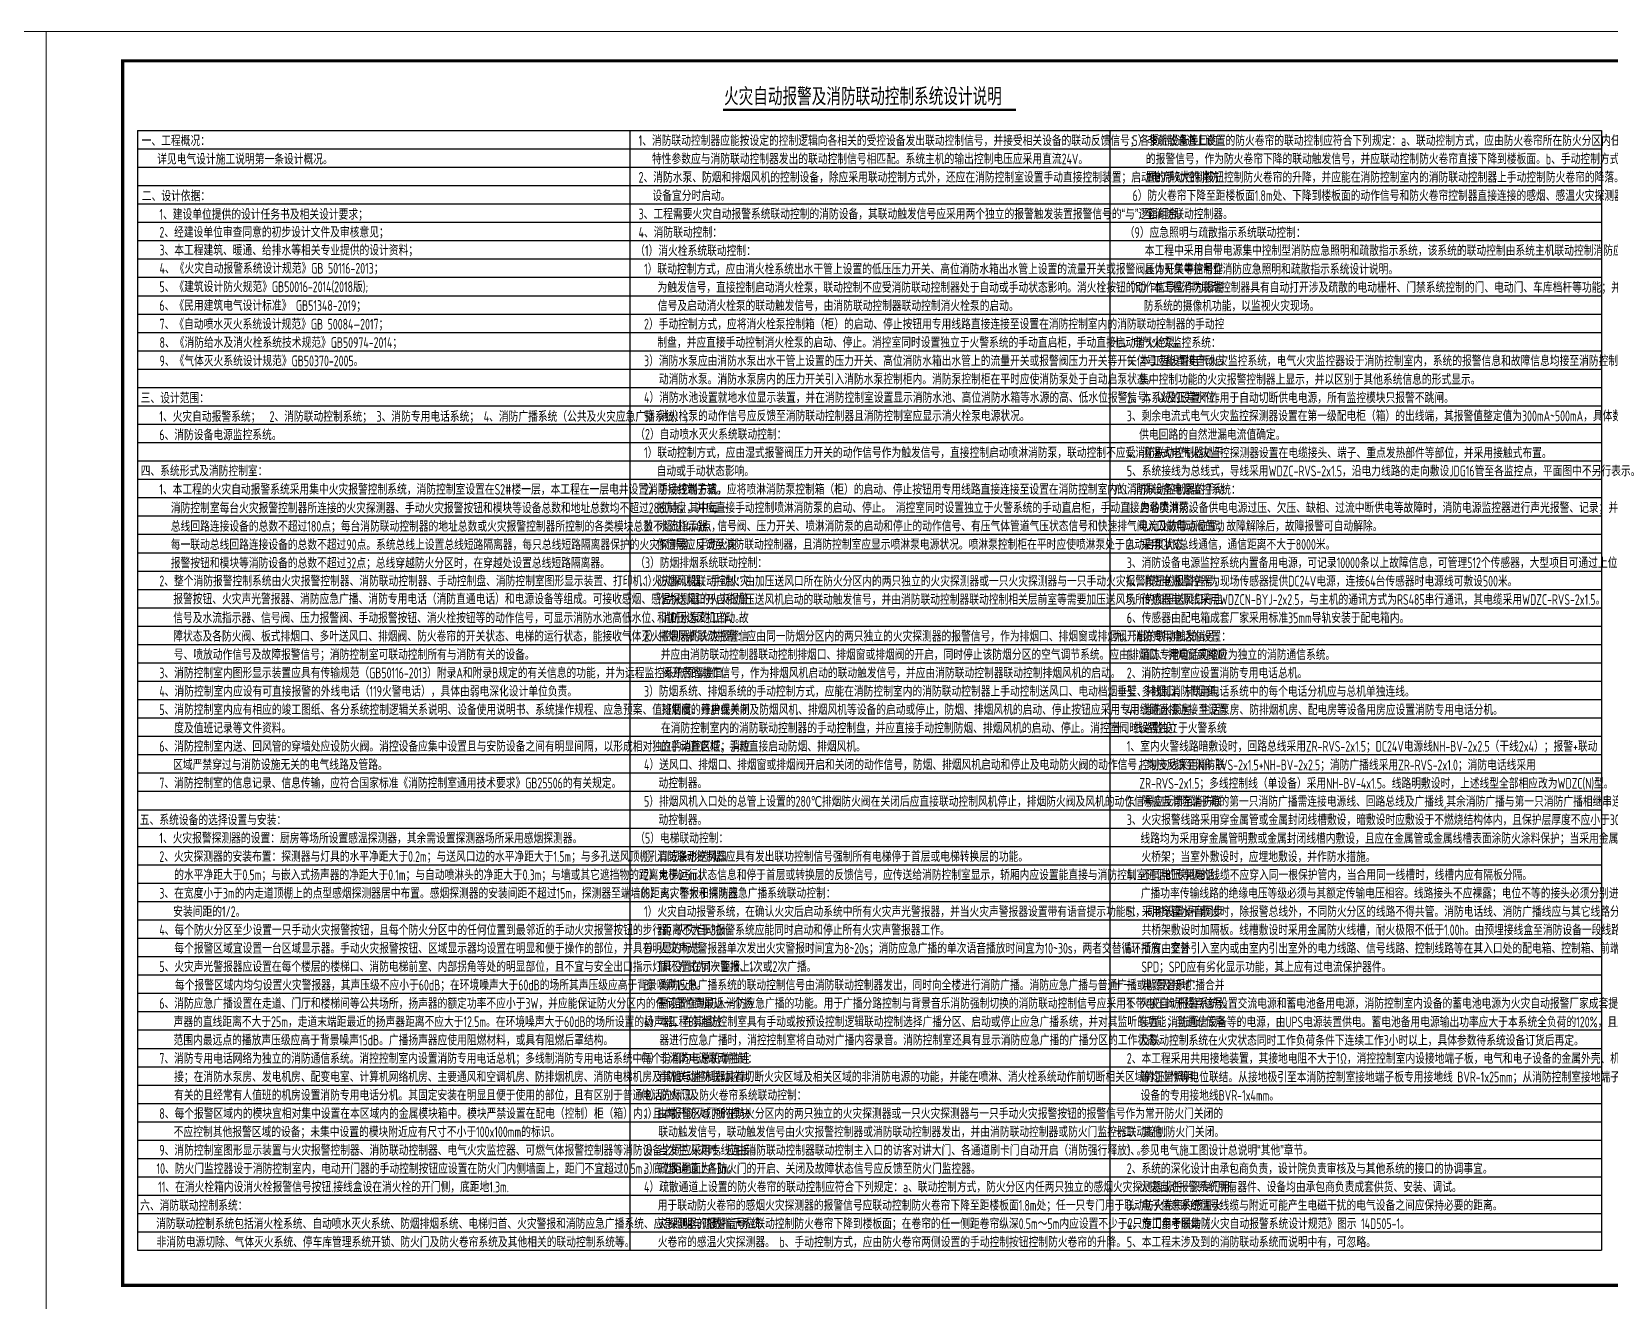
# Model space of a CAD drawing. Extents: x 3774419 to 4775970, y -926964 to 2266.
# Drawn here: x 3922742 to 3974294, y -629489 to -588010 of the extents above; entities that cross this region are included whole.
import ezdxf

# ---------------------------------------------------------------- set-up
doc = ezdxf.new("R2010")
doc.units = 0
doc.header["$LTSCALE"] = 1000
doc.header["$MEASUREMENT"] = 0
doc.layers.add('TEL_TEXT', color=7, linetype='CONTINUOUS')
doc.layers.add('图框', color=147, linetype='CONTINUOUS', lineweight=20)
doc.styles.add('-宋体', font='', dxfattribs={"width": 0.8})
doc.styles.add('TSSD_Dimension', font='Tssdeng.shx', dxfattribs={"width": 0.7, "bigfont": 'tssdchn.shx'})
doc.styles.get('-宋体').set_extended_font_data('SimSun')

msp = doc.modelspace()

# ---------------------------------------------------------------- linework, layer by layer
at = {"layer": 'TEL_TEXT'}
for p, q in [((3926197.9, -591240), (3926197.9, -627817.8)), ((3926197.9, -591240), (3974006.5, -591240)), ((3942280.6, -591240), (3942280.6, -627817.8)), ((3957948.6, -591240), (3957948.6, -627817.8)), ((3974006.5, -591240), (3974006.5, -627817.8)), ((3926197.9, -591839.7), (3974006.5, -591839.7)), ((3926197.9, -592439.3), (3974006.5, -592439.3)), ((3926197.9, -593038.9), (3974006.5, -593038.9)), ((3926197.9, -593638.6), (3974006.5, -593638.6)), ((3926197.9, -594238.2), (3974006.5, -594238.2)), ((3926197.9, -594837.8), (3974006.5, -594837.8)), ((3926197.9, -595437.5), (3974006.5, -595437.5)), ((3926197.9, -596037.1), (3974006.5, -596037.1)), ((3926197.9, -596636.8), (3974006.5, -596636.8)), ((3926197.9, -597236.4), (3974006.5, -597236.4)), ((3926197.9, -597836), (3974006.5, -597836)), ((3926197.9, -598435.7), (3974006.5, -598435.7)), ((3926197.9, -599035.3), (3974006.5, -599035.3)), ((3926197.9, -599634.9), (3974006.5, -599634.9)), ((3926197.9, -600234.6), (3974006.5, -600234.6)), ((3926197.9, -600834.2), (3974006.5, -600834.2)), ((3926197.9, -601433.8), (3974006.5, -601433.8)), ((3926197.9, -602033.5), (3974006.5, -602033.5)), ((3926197.9, -602633.1), (3974006.5, -602633.1)), ((3926197.9, -603232.7), (3974006.5, -603232.7)), ((3926197.9, -603832.4), (3974006.5, -603832.4)), ((3926197.9, -604432), (3974006.5, -604432)), ((3926197.9, -605031.7), (3974006.5, -605031.7)), ((3926197.9, -605631.3), (3974006.5, -605631.3)), ((3926197.9, -606230.9), (3974006.5, -606230.9)), ((3926197.9, -606830.6), (3974006.5, -606830.6)), ((3926197.9, -607430.2), (3974006.5, -607430.2)), ((3926197.9, -608029.8), (3974006.5, -608029.8)), ((3926197.9, -608629.5), (3974006.5, -608629.5)), ((3926197.9, -609229.1), (3974006.5, -609229.1)), ((3926197.9, -609828.7), (3974006.5, -609828.7)), ((3926197.9, -610428.4), (3974006.5, -610428.4)), ((3926197.9, -611028), (3974006.5, -611028)), ((3926197.9, -611627.6), (3974006.5, -611627.6)), ((3926197.9, -612227.3), (3974006.5, -612227.3)), ((3926197.9, -612826.9), (3974006.5, -612826.9)), ((3926197.9, -613426.6), (3974006.5, -613426.6)), ((3926197.9, -614026.2), (3974006.5, -614026.2)), ((3926197.9, -614625.8), (3974006.5, -614625.8)), ((3926197.9, -615225.5), (3974006.5, -615225.5)), ((3926197.9, -615825.1), (3974006.5, -615825.1)), ((3926197.9, -616424.7), (3974006.5, -616424.7)), ((3926197.9, -617024.4), (3974006.5, -617024.4)), ((3926197.9, -617624), (3974006.5, -617624)), ((3926197.9, -618223.6), (3974006.5, -618223.6)), ((3926197.9, -618823.3), (3974006.5, -618823.3)), ((3926197.9, -619422.9), (3974006.5, -619422.9)), ((3926197.9, -620022.6), (3974006.5, -620022.6)), ((3926197.9, -620622.2), (3974006.5, -620622.2)), ((3926197.9, -621221.8), (3974006.5, -621221.8)), ((3926197.9, -621821.5), (3974006.5, -621821.5)), ((3926197.9, -622421.1), (3974006.5, -622421.1)), ((3926197.9, -623020.7), (3974006.5, -623020.7)), ((3926197.9, -623620.4), (3974006.5, -623620.4)), ((3926197.9, -624220), (3974006.5, -624220)), ((3926197.9, -624819.6), (3974006.5, -624819.6)), ((3926197.9, -625419.3), (3974006.5, -625419.3)), ((3926197.9, -626018.9), (3974006.5, -626018.9)), ((3926197.9, -626618.5), (3974006.5, -626618.5)), ((3926197.9, -627218.2), (3974006.5, -627218.2)), ((3926197.9, -627817.8), (3974006.5, -627817.8))]:
    msp.add_line(p, q, dxfattribs=at)
at = {"layer": 'TEL_TEXT', "const_width": 70}
msp.add_lwpolyline([(3945314.4, -590567.3), (3954886.4, -590567.3)], dxfattribs=at)
at = {"layer": '图框'}
for points in [[(3863817.3, -588009.7), (3923217.2, -588009.7), (3923217.2, -629963.9), (3863817.3, -629963.9)], [(3923217.2, -588009.7), (3982617, -588009.7), (3982617, -629963.9), (3923217.2, -629963.9)]]:
    msp.add_lwpolyline(points, close=True, dxfattribs=at)
at = {"layer": '图框', "const_width": 100}
msp.add_lwpolyline([(3925717.2, -628963.9), (3981617.2, -628963.9), (3981617.2, -588963.9), (3925717.2, -588963.9)], close=True, dxfattribs=at)

# ---------------------------------------------------------------- texts
at = {"layer": 'TEL_TEXT', "width": 0.7}
for s, height, style, p in [('火灾自动报警及消防联动控制系统设计说明', 500, '-宋体', (3945351.4, -590363.6)), ('一、工程概况：', 350, 'TSSD_Dimension', (3926336.8, -591749.4)), ('1、消防联动控制器应能按设定的控制逻辑向各相关的受控设备发出联动控制信号，并接受相关设备的联动反馈信号；各受控设备接口的', 350, 'TSSD_Dimension', (3942563.1, -591745.1)), ('5）非疏散通道上设置的防火卷帘的联动控制应符合下列规定：a、联动控制方式，应由防火卷帘所在防火分区内任两只独立的火灾探测器', 350, 'TSSD_Dimension', (3958690.5, -591745.1)), ('详见电气设计施工说明第一条设计概况。', 350, 'TSSD_Dimension', (3926844, -592351.7)), ('特性参数应与消防联动控制器发出的联动控制信号相匹配。系统主机的输出控制电压应采用直流24V。', 350, 'TSSD_Dimension', (3942999.5, -592344.7)), ('的报警信号，作为防火卷帘下降的联动触发信号，并应联动控制防火卷帘直接下降到楼板面。b、手动控制方式，应由防火卷帘两侧设', 350, 'TSSD_Dimension', (3959127.7, -592344.7)), ('2、消防水泵、防烟和排烟风机的控制设备，除应采用联动控制方式外，还应在消防控制室设置手动直接控制装置；启动电流较大的消防', 350, 'TSSD_Dimension', (3942563.1, -592944.4)), ('置的手动控制按钮控制防火卷帘的升降，并应能在消防控制室内的消防联动控制器上手动控制防火卷帘的降落。', 350, 'TSSD_Dimension', (3959126.7, -592944.4)), ('二、设计依据：', 350, 'TSSD_Dimension', (3926343.5, -593552.3)), ('设备宜分时启动。', 350, 'TSSD_Dimension', (3943014.9, -593544)), ('6）防火卷帘下降至距楼板面1.8m处、下降到楼板面的动作信号和防火卷帘控制器直接连接的感烟、感温火灾探测器的报警信号，应反馈', 350, 'TSSD_Dimension', (3958691.1, -593544)), ('1、建设单位提供的设计任务书及相关设计要求；', 350, 'TSSD_Dimension', (3926917.3, -594155.9)), ('3、工程需要火灾自动报警系统联动控制的消防设备，其联动触发信号应采用两个独立的报警触发装置报警信号的“与”逻辑组合。', 350, 'TSSD_Dimension', (3942563.1, -594143.6)), ('至消防联动控制器。', 350, 'TSSD_Dimension', (3959097.7, -594143.6)), ('2、经建设单位审查同意的初步设计文件及审核意见；', 350, 'TSSD_Dimension', (3926917.3, -594737.9)), ('4、消防联动控制：', 350, 'TSSD_Dimension', (3942562.1, -594743.3)), ('（9）应急照明与疏散指示系统联动控制：', 350, 'TSSD_Dimension', (3958436.7, -594750.5)), ('3、本工程建筑、暖通、给排水等相关专业提供的设计资料；', 350, 'TSSD_Dimension', (3926917.3, -595324.8)), ('（1）消火栓系统联动控制：', 350, 'TSSD_Dimension', (3942452.7, -595342.9)), ('本工程中采用自带电源集中控制型消防应急照明和疏散指示系统，该系统的联动控制由系统主机联动控制消防应急照明配电箱工作状态。', 350, 'TSSD_Dimension', (3959090.4, -595336.1)), ('4、《火灾自动报警系统设计规范》GB 50116-2013；', 350, 'TSSD_Dimension', (3926921.3, -595917.1)), ('1）联动控制方式，应由消火栓系统出水干管上设置的低压压力开关、高位消防水箱出水管上设置的流量开关或报警阀压力开关等信号作', 350, 'TSSD_Dimension', (3942740.4, -595942.6)), ('具体见集中控制型消防应急照明和疏散指示系统设计说明。', 350, 'TSSD_Dimension', (3959083, -595945.4)), ('5、《建筑设计防火规范》GB50016-2014(2018版);', 350, 'TSSD_Dimension', (3926917.3, -596522.2)), ('   为触发信号，直接控制启动消火栓泵，联动控制不应受消防联动控制器处于自动或手动状态影响。消火栓按钮的动作信号应作为报警', 350, 'TSSD_Dimension', (3942734.7, -596542.2)), ('（10）本工程消防联动控制器具有自动打开涉及疏散的电动栅杆、门禁系统控制的门、电动门、车库档杆等功能；并还具有开启相关区域安', 350, 'TSSD_Dimension', (3958434.8, -596542.2)), ('6、《民用建筑电气设计标准》 GB51348-2019；', 350, 'TSSD_Dimension', (3926916.9, -597133.9)), ('   信号及启动消火栓泵的联动触发信号，由消防联动控制器联动控制消火栓泵的启动。', 350, 'TSSD_Dimension', (3942743.5, -597141.8)), ('防系统的摄像机功能，以监视火灾现场。', 350, 'TSSD_Dimension', (3959055.1, -597145.2)), ('7、《自动喷水灭火系统设计规范》GB 50084—2017；', 350, 'TSSD_Dimension', (3926921.3, -597742.4)), ('2）手动控制方式，应将消火栓泵控制箱（柜）的启动、停止按钮用专用线路直接连接至设置在消防控制室内的消防联动控制器的手动控', 350, 'TSSD_Dimension', (3942740.4, -597741.5)), ('8、《消防给水及消火栓系统技术规范》GB50974-2014；', 350, 'TSSD_Dimension', (3926921.3, -598342.1)), ('   制盘，并应直接手动控制消火栓泵的启动、停止。消控室同时设置独立于火警系统的手动直启柜，手动直接启动消火栓泵。', 350, 'TSSD_Dimension', (3942730.3, -598341.1)), ('七、电气火灾监控系统：', 350, 'TSSD_Dimension', (3958066.1, -598345.2)), ('9、《气体灭火系统设计规范》GB50370-2005。', 350, 'TSSD_Dimension', (3926921.3, -598941.7)), ('3）消防水泵应由消防水泵出水干管上设置的压力开关、高位消防水箱出水管上的流量开关或报警阀压力开关等开关信号应能直接自动启', 350, 'TSSD_Dimension', (3942740.4, -598940.7)), ('1、本工程设置电气火灾监控系统，电气火灾监控器设于消防控制室内，系统的报警信息和故障信息均接至消防控制室的图形显示装置或起', 350, 'TSSD_Dimension', (3958504, -598940.7)), ('        动消防水泵。消防水泵房内的压力开关引入消防水泵控制柜内。消防泵控制柜在平时应使消防泵处于自动启泵状态。', 350, 'TSSD_Dimension', (3942036.6, -599540.4)), ('集中控制功能的火灾报警控制器上显示，并以区别于其他系统信息的形式显示。', 350, 'TSSD_Dimension', (3958904.1, -599548.9)), ('三、设计范围：', 350, 'TSSD_Dimension', (3926303.6, -600154.3)), ('4）消防水池设置就地水位显示装置，并在消防控制室设置显示消防水池、高位消防水箱等水源的高、低水位报警信号，以及正常水位。', 350, 'TSSD_Dimension', (3942740.4, -600140)), (' 2、本系统的设置不作用于自动切断供电电源，所有监控模块只报警不跳闸。', 350, 'TSSD_Dimension', (3958362.6, -600148.5)), ('1、火灾自动报警系统；  2、消防联动控制系统； 3、消防专用电话系统； 4、消防广播系统（公共及火灾应急广播系统）；', 350, 'TSSD_Dimension', (3926913.7, -600758.3)), ('5）消火栓泵的动作信号应反馈至消防联动控制器且消防控制室应显示消火栓泵电源状况。', 350, 'TSSD_Dimension', (3942740.4, -600739.6)), ('3、剩余电流式电气火灾监控探测器设置在第一级配电柜（箱）的出线端，其报警值整定值为300mA~500mA，具体数据根据所监控', 350, 'TSSD_Dimension', (3958504, -600739.6)), ('6、消防设备电源监控系统。', 350, 'TSSD_Dimension', (3926913.7, -601357.9)), ('（2）自动喷水灭火系统联动控制：', 350, 'TSSD_Dimension', (3942452.7, -601339.3)), ('供电回路的自然泄漏电流值确定。', 350, 'TSSD_Dimension', (3958907.7, -601347.8)), ('1）联动控制方式，应由湿式报警阀压力开关的动作信号作为触发信号，直接控制启动喷淋消防泵，联动控制不应受消防联动控制器处于', 350, 'TSSD_Dimension', (3942740.4, -601938.9)), ('4、测温式电气火灾监控探测器设置在电缆接头、端子、重点发热部件等部位，并采用接触式布置。', 350, 'TSSD_Dimension', (3958504, -601947.4)), ('四、系统形式及消防控制室：', 350, 'TSSD_Dimension', (3926303.6, -602534.2)), ('   自动或手动状态影响。', 350, 'TSSD_Dimension', (3942705, -602538.5)), ('5、系统接线为总线式，导线采用WDZC-RVS-2x1.5，沿电力线路的走向敷设JDG16管至各监控点，平面图中不另行表示。', 350, 'TSSD_Dimension', (3958504, -602538.5)), ('1、本工程的火灾自动报警系统采用集中火灾报警控制系统，消防控制室设置在S2#楼一层，本工程在一层电井设置消防接线端子箱。', 350, 'TSSD_Dimension', (3926913.7, -603138.2)), ('2）手动控制方式，应将喷淋消防泵控制箱（柜）的启动、停止按钮用专用线路直接连接至设置在消防控制室内的消防联动控制器的手动', 350, 'TSSD_Dimension', (3942740.4, -603138.2)), ('八、消防设备电源监控系统：', 350, 'TSSD_Dimension', (3958081.5, -603142.3)), ('消防控制室每台火灾报警控制器所连接的火灾探测器、手动火灾报警按钮和模块等设备总数和地址总数均不超过2880点，其中每一', 350, 'TSSD_Dimension', (3927288.4, -603746.3)), ('   控制盘，并应直接手动控制喷淋消防泵的启动、停止。 消控室同时设置独立于火警系统的手动直启柜，手动直接启动喷淋泵。', 350, 'TSSD_Dimension', (3942722.7, -603737.8)), ('1、为各类消防设备供电电源过压、欠压、缺相、过流中断供电等故障时，消防电源监控器进行声光报警、记录；并显示被检测电源的电压、', 350, 'TSSD_Dimension', (3958504, -603737.8)), ('总线回路连接设备的总数不超过180点；每台消防联动控制器的地址总数或火灾报警控制器所控制的各类模块总数不超过1440点，', 350, 'TSSD_Dimension', (3927288.4, -604346)), ('3）水流指示器、信号阀、压力开关、喷淋消防泵的启动和停止的动作信号、有压气体管道气压状态信号和快速排气阀入口前电动阀的动', 350, 'TSSD_Dimension', (3942740.4, -604337.5)), ('电流及故障点位置；故障解除后，故障报警可自动解除。', 350, 'TSSD_Dimension', (3958887.6, -604337.5)), ('每一联动总线回路连接设备的总数不超过90点。系统总线上设置总线短路隔离器，每只总线短路隔离器保护的火灾探测器、手动火灾', 350, 'TSSD_Dimension', (3927288.4, -604945.6)), ('   作信号应反馈至消防联动控制器，且消防控制室应显示喷淋泵电源状况。喷淋泵控制柜在平时应使喷淋泵处于自动启泵状态。', 350, 'TSSD_Dimension', (3942700.6, -604937.1)), ('2、采用CAN总线通信，通信距离不大于8000米。', 350, 'TSSD_Dimension', (3958504, -604937.1)), ('报警按钮和模块等消防设备的总数不超过32点；总线穿越防火分区时，在穿越处设置总线短路隔离器。 ', 350, 'TSSD_Dimension', (3927288.4, -605545.2)), ('（3）防烟排烟系统联动控制：', 350, 'TSSD_Dimension', (3942452.7, -605536.7)), ('3、消防设备电源监控系统内置备用电源，可记录10000条以上故障信息，可管理512个传感器，大型项目可通过上位机扩展。', 350, 'TSSD_Dimension', (3958504, -605536.7)), ('2、整个消防报警控制系统由火灾报警控制器、消防联动控制器、手动控制盘、消防控制室图形显示装置、打印机、火灾探测器、手动火灾', 350, 'TSSD_Dimension', (3926913.7, -606131.4)), ('1）防烟风机联动控制：由加压送风口所在防火分区内的两只独立的火灾探测器或一只火灾探测器与一只手动火灾报警按钮的报警信号，', 350, 'TSSD_Dimension', (3942740.4, -606136.4)), ('4、消防电源监控器为现场传感器提供DC24V电源，连接64台传感器时电源线可敷设500米。', 350, 'TSSD_Dimension', (3958504, -606136.4)), ('报警按钮、火灾声光警报器、消防应急广播、消防专用电话（消防直通电话）和电源设备等组成。可接收感烟、感温探测器的火灾报警', 350, 'TSSD_Dimension', (3927367.7, -606717.8)), ('   作为送风口开启和加压送风机启动的联动触发信号，并由消防联动控制器联动控制相关层前室等需要加压送风场所的加压送风口开启', 350, 'TSSD_Dimension', (3942722.7, -606736)), ('5、传感器电源线采用WDZCN-BYJ-2x2.5，与主机的通讯方式为RS485串行通讯，其电缆采用WDZC-RVS-2x1.5。', 350, 'TSSD_Dimension', (3958504, -606736)), ('信号及水流指示器、信号阀、压力报警阀、手动报警按钮、消火栓按钮等的动作信号，可显示消防水池高低水位、消防水泵的工作、故 ', 350, 'TSSD_Dimension', (3927367.7, -607335.6)), ('   和加压送风机启动。', 350, 'TSSD_Dimension', (3942720.5, -607335.6)), ('6、传感器由配电箱成套厂家采用标准35mm导轨安装于配电箱内。', 350, 'TSSD_Dimension', (3958504, -607335.6)), ('障状态及各防火阀、板式排烟口、多叶送风口、排烟阀、防火卷帘的开关状态、电梯的运行状态，能接收气体灭火控制器的火灾报警信', 350, 'TSSD_Dimension', (3927367.7, -607935.3)), ('2）排烟风机联动控制：应由同一防烟分区内的两只独立的火灾探测器的报警信号，作为排烟口、排烟窗或排烟阀开启的联动触发信号，', 350, 'TSSD_Dimension', (3942740.4, -607935.3)), ('九、消防专用电话的设置：', 350, 'TSSD_Dimension', (3958081.5, -607939.4)), ('号、喷放动作信号及故障报警信号；消防控制室可联动控制所有与消防有关的设备。', 350, 'TSSD_Dimension', (3927383.8, -608534.9)), ('    并应由消防联动控制器联动控制排烟口、排烟窗或排烟阀的开启，同时停止该防烟分区的空气调节系统。应由排烟口、排烟窗或排烟', 350, 'TSSD_Dimension', (3942689.6, -608534.9)), ('1、消防专用电话网络应为独立的消防通信系统。', 350, 'TSSD_Dimension', (3958504, -608539)), ('3、消防控制室内图形显示装置应具有传输规范（GB50116-2013）附录A和附录B规定的有关信息的功能，并为远程监控系统预留接口。', 350, 'TSSD_Dimension', (3926913.7, -609134.5)), ('       阀开启的动作信号，作为排烟风机启动的联动触发信号，并应由消防联动控制器联动控制排烟风机的启动。', 350, 'TSSD_Dimension', (3942287.5, -609134.5)), ('2、消防控制室应设置消防专用电话总机。', 350, 'TSSD_Dimension', (3958504, -609138.6)), ('4、消防控制室内应设有可直接报警的外线电话（119火警电话），具体由弱电深化设计单位负责。', 350, 'TSSD_Dimension', (3926913.7, -609734.2)), ('3）防烟系统、排烟系统的手动控制方式，应能在消防控制室内的消防联动控制器上手动控制送风口、电动档烟垂壁、排烟口、排烟窗、', 350, 'TSSD_Dimension', (3942740.4, -609734.2)), ('3、多线制消防专用电话系统中的每个电话分机应与总机单独连线。', 350, 'TSSD_Dimension', (3958504, -609738.3)), ('5、消防控制室内应有相应的竣工图纸、各分系统控制逻辑关系说明、设备使用说明书、系统操作规程、应急预案、值班制度、维护保养制 ', 350, 'TSSD_Dimension', (3926913.7, -610333.8)), ('    排烟阀的开启或关闭及防烟风机、排烟风机等设备的启动或停止，防烟、排烟风机的启动、停止按钮应采用专用线路直接连接至设置', 350, 'TSSD_Dimension', (3942720.5, -610333.8)), ('4、消防水泵房、生活泵房、防排烟机房、配电房等设备用房应设置消防专用电话分机。', 350, 'TSSD_Dimension', (3958504, -610337.9)), ('度及值班记录等文件资料。', 350, 'TSSD_Dimension', (3927399.7, -610933.5)), ('    在消防控制室内的消防联动控制器的手动控制盘，并应直接手动控制防烟、排烟风机的启动、停止。消控室同时设置独立于火警系统', 350, 'TSSD_Dimension', (3942698.4, -610933.5)), ('十、线路敷设：', 350, 'TSSD_Dimension', (3958072.7, -610937.5)), ('6、消防控制室内送、回风管的穿墙处应设防火阀。消控设备应集中设置且与安防设备之间有明显间隔，以形成相对独立的消控区域；消控', 350, 'TSSD_Dimension', (3926913.7, -611533.1)), ('    的手动直启柜，手动直接启动防烟、排烟风机。', 350, 'TSSD_Dimension', (3942698.4, -611533.1)), ('1、室内火警线路暗敷设时，回路总线采用ZR-RVS-2x1.5；DC24V电源线NH-BV-2x2.5（干线2x4）；报警+联动', 350, 'TSSD_Dimension', (3958504, -611533.1)), ('区域严禁穿过与消防设施无关的电气线路及管路。', 350, 'TSSD_Dimension', (3927364.9, -612132.7)), ('4）送风口、排烟口、排烟窗或排烟阀开启和关闭的动作信号，防烟、排烟风机启动和停止及电动防火阀的动作信号，均应反馈至消防联', 350, 'TSSD_Dimension', (3942740.4, -612132.7)), ('   控制支线采用NH-RVS-2x1.5+NH-BV-2x2.5；消防广播线采用ZR-RVS-2x1.0；消防电话线采用', 350, 'TSSD_Dimension', (3958468.6, -612141.2)), ('7、消防控制室的信息记录、信息传输，应符合国家标准《消防控制室通用技术要求》GB25506的有关规定。', 350, 'TSSD_Dimension', (3926913.7, -612732.4)), ('   动控制器。', 350, 'TSSD_Dimension', (3942766, -612732.4)), ('   ZR-RVS-2x1.5；多线控制线（单设备）采用NH-BV-4x1.5。线路明敷设时，上述线型全部相应改为WDZC(N)型。', 350, 'TSSD_Dimension', (3958468.6, -612740.9)), ('5）排烟风机入口处的总管上设置的280℃排烟防火阀在关闭后应直接联动控制风机停止，排烟防火阀及风机的动作信号应反馈至消防联', 350, 'TSSD_Dimension', (3942740.4, -613332)), ('2、除接自消防端子箱的第一只消防广播需连接电源线、回路总线及广播线,其余消防广播与第一只消防广播相继串连即可。', 350, 'TSSD_Dimension', (3958504, -613332)), ('五、系统设备的选择设置与安装：', 350, 'TSSD_Dimension', (3926277.7, -613935.7)), ('   动控制器。', 350, 'TSSD_Dimension', (3942766, -613931.6)), ('3、火灾报警线路采用穿金属管或金属封闭线槽敷设，暗敷设时应敷设于不燃烧结构体内，且保护层厚度不应小于30mm，凡室内吊顶区域', 350, 'TSSD_Dimension', (3958504, -613931.6)), ('1、火灾报警探测器的设置：厨房等场所设置感温探测器，其余需设置探测器场所采用感烟探测器。', 350, 'TSSD_Dimension', (3926913.7, -614531.3)), ('（5）电梯联动控制：', 350, 'TSSD_Dimension', (3942452.7, -614531.3)), ('线路均为采用穿金属管明敷或金属封闭线槽内敷设，且应在金属管或金属线槽表面涂防火涂料保护；当采用金属桥架敷设时，应为专用防', 350, 'TSSD_Dimension', (3958949.1, -614539.8)), ('2、火灾探测器的安装布置：探测器与灯具的水平净距大于0.2m；与送风口边的水平净距大于1.5m；与多孔送风顶棚孔口或条形送风口', 350, 'TSSD_Dimension', (3926913.7, -615130.9)), ('1）消防联动控制器应具有发出联功控制信号强制所有电梯停于首层或电梯转换层的功能。 ', 350, 'TSSD_Dimension', (3942740.4, -615130.9)), ('火桥架；当室外敷设时，应埋地敷设，并作防水措施。 ', 350, 'TSSD_Dimension', (3958982.2, -615139.4)), ('的水平净距大于0.5m；与嵌入式扬声器的净距大于0.1m；与自动喷淋头的净距大于0.3m；与墙或其它遮挡物的距离大于0.5m。', 350, 'TSSD_Dimension', (3927398.9, -615730.5)), ('2）电梯运行状态信息和停于首层或转换层的反馈信号，应传送给消防控制室显示，轿厢内应设置能直接与消防控制室通话的专用电话。', 350, 'TSSD_Dimension', (3942740.4, -615730.5)), ('4、不同电压等级的线缆不应穿入同一根保护管内，当合用同一线槽时，线槽内应有隔板分隔。', 350, 'TSSD_Dimension', (3958504, -615730.5)), ('3、在宽度小于3m的内走道顶棚上的点型感烟探测器居中布置。感烟探测器的安装间距不超过15m，探测器至端墙的距离，不大于探测器', 350, 'TSSD_Dimension', (3926913.7, -616330.2)), ('（6）火灾警报和消防应急广播系统联动控制：', 350, 'TSSD_Dimension', (3942452.7, -616330.2)), ('广播功率传输线路的绝缘电压等级必须与其额定传输电压相容。线路接头不应裸露；电位不等的接头必须分别进行绝缘处理。 ', 350, 'TSSD_Dimension', (3958960.1, -616330.2)), ('安装间距的1/2。 ', 350, 'TSSD_Dimension', (3927368, -616929.8)), ('1）火灾自动报警系统，在确认火灾后启动系统中所有火灾声光警报器，并当火灾声警报器设置带有语音提示功能时，同时设置语音同步', 350, 'TSSD_Dimension', (3942740.4, -616929.8)), ('5、采用穿管水平敷设时，除报警总线外，不同防火分区的线路不得共管。消防电话线、消防广播线应与其它线路分管敷设，与其它消防线缆', 350, 'TSSD_Dimension', (3958504, -616929.8)), ('4、每个防火分区至少设置一只手动火灾报警按钮，且每个防火分区中的任何位置到最邻近的手动火灾报警按钮的步行距离不大于30m。', 350, 'TSSD_Dimension', (3926913.7, -617529.4)), ('   器；火灾自动报警系统应能同时启动和停止所有火灾声警报器工作。', 350, 'TSSD_Dimension', (3942722.7, -617529.4)), ('共桥架敷设时加隔板。线槽敷设时采用金属防火线槽，耐火极限不低于1.00h。由预埋接线盒至消防设备一段线路穿金属耐火波纹管。', 350, 'TSSD_Dimension', (3958987.9, -617529.4)), ('每个报警区域宜设置一台区域显示器。手动火灾报警按钮、区域显示器均设置在明显和便于操作的部位，并具有明显的标志。', 350, 'TSSD_Dimension', (3927404.4, -618129.1)), ('2）火灾声光警报器单次发出火灾警报时间宜为8~20s；消防应急广播的单次语音播放时间宜为10~30s，两者交替循环播放，交替', 350, 'TSSD_Dimension', (3942740.4, -618129.1)), ('6、所有由室外引入室内或由室内引出室外的电力线路、信号线路、控制线路等在其入口处的配电箱、控制箱、前端箱等的引入处均应装设', 350, 'TSSD_Dimension', (3958504, -618129.1)), ('5、火灾声光警报器应设置在每个楼层的楼梯口、消防电梯前室、内部拐角等处的明显部位，且不宜与安全出口指示灯具设置在同一面墙上。 ', 350, 'TSSD_Dimension', (3926913.7, -618728.7)), ('循环方式为1次警报、1次或2次广播。', 350, 'TSSD_Dimension', (3943197.8, -618728.7)), ('SPD；SPD应有劣化显示功能，其上应有过电流保护器件。', 350, 'TSSD_Dimension', (3958978.5, -618737.2)), ('每个报警区域内均匀设置火灾警报器，其声压级不应小于60dB；在环境噪声大于60dB的场所其声压级应高于背景噪声15dB。', 350, 'TSSD_Dimension', (3927422.4, -619328.4)), ('3）消防应急广播系统的联动控制信号由消防联动控制器发出，同时向全楼进行消防广播。消防应急广播与普通广播或背景音乐广播合并', 350, 'TSSD_Dimension', (3942740.4, -619328.4)), ('十一、电源及接地：', 350, 'TSSD_Dimension', (3958066.1, -619332.4)), ('6、消防应急广播设置在走道、门厅和楼梯间等公共场所，扬声器的额定功率不应小于3W，并应能保证防火分区内的任何部位到最近一个扬', 350, 'TSSD_Dimension', (3926913.7, -619928)), ('需设置强制切入消防应急广播的功能。用于广播分路控制与背景音乐消防强制切换的消防联动控制信号应采用不带电压的干接点信号。', 350, 'TSSD_Dimension', (3943187.6, -619928)), ('1、火灾自动报警系统设置交流电源和蓄电池备用电源，消防控制室内设备的蓄电池电源为火灾自动报警厂家成套提供。消防控制室图形显示', 350, 'TSSD_Dimension', (3958504, -619928)), ('声器的直线距离不大于25m，走道末端距最近的扬声器距离不应大于12.5m。在环境噪声大于60dB的场所设置的扬声器，在其播放', 350, 'TSSD_Dimension', (3927379.2, -620527.6)), ('4）本工程的消防控制室具有手动或按预设控制逻辑联动控制选择广播分区、启动或停止应急广播系统，并对其监听的功能；当通过传声', 350, 'TSSD_Dimension', (3942740.4, -620527.6)), ('装置、消防通信设备等的电源，由UPS电源装置供电。蓄电池备用电源输出功率应大于本系统全负荷的120%%%，且应保证火灾自动报警', 350, 'TSSD_Dimension', (3958904.9, -620536.1)), ('范围内最远点的播放声压级应高于背景噪声15dB。广播扬声器应使用阻燃材料，或具有阻燃后罩结构。', 350, 'TSSD_Dimension', (3927379.2, -621127.3)), ('   器进行应急广播时，消控控制室将自动对广播内容录音。消防控制室还具有显示消防应急广播的广播分区的工作状态。', 350, 'TSSD_Dimension', (3942794.7, -621127.3)), ('及联动控制系统在火灾状态同时工作负荷条件下连续工作3小时以上，具体参数待系统设备订货后再定。', 350, 'TSSD_Dimension', (3958926.9, -621135.8)), ('7、消防专用电话网络为独立的消防通信系统。消控控制室内设置消防专用电话总机；多线制消防专用电话系统中每个分机均与总机单独连', 350, 'TSSD_Dimension', (3926913.7, -621726.9)), ('（7）非消防电源联动控制：', 350, 'TSSD_Dimension', (3942452.7, -621726.9)), ('2、本工程采用共用接地装置，其接地电阻不大于1Ω，消控控制室内设接地端子板，电气和电子设备的金属外壳、机柜（架）及金属管（槽）', 350, 'TSSD_Dimension', (3958504, -621726.9)), ('接；在消防水泵房、发电机房、配变电室、计算机网络机房、主要通风和空调机房、防排烟机房、消防电梯机房及其他与消防联动控制', 350, 'TSSD_Dimension', (3927396.4, -622326.5)), ('消防联动控制器具有切断火灾区域及相关区域的非消防电源的功能，并能在喷淋、消火栓系统动作前切断相关区域的正常照明。', 350, 'TSSD_Dimension', (3943154.5, -622326.5)), ('等均应作等电位联结。从接地极引至本消防控制室接地端子板专用接地线 BVR-1x25mm；从消防控制室接地端子板引至各消控电子', 350, 'TSSD_Dimension', (3958955.7, -622335)), ('有关的且经常有人值班的机房设置消防专用电话分机。其固定安装在明显且便于使用的部位，且有区别于普通电话的标识。', 350, 'TSSD_Dimension', (3927396.4, -622926.2)), ('（8）防火门及防火卷帘系统联动控制：', 350, 'TSSD_Dimension', (3942452.7, -622926.2)), ('设备的专用接地线BVR-1x4mm。', 350, 'TSSD_Dimension', (3958955.7, -622934.7)), ('8、每个报警区域内的模块宜相对集中设置在本区域内的金属模块箱中。模块严禁设置在配电（控制）柜（箱）内，且本报警区域内的模块', 350, 'TSSD_Dimension', (3926913.7, -623525.8)), ('1）由常开防火门所在防火分区内的两只独立的火灾探测器或一只火灾探测器与一只手动火灾报警按钮的报警信号作为常开防火门关闭的', 350, 'TSSD_Dimension', (3942740.3, -623525.8)), ('不应控制其他报警区域的设备；未集中设置的模块附近应有尺寸不小于100x100mm的标识。', 350, 'TSSD_Dimension', (3927383, -624125.4)), ('  联动触发信号，联动触发信号由火灾报警控制器或消防联动控制器发出，并由消防联动控制器或防火门监控器联动控制防火门关闭。', 350, 'TSSD_Dimension', (3942911.6, -624125.4)), ('十二、其他：', 350, 'TSSD_Dimension', (3958066.1, -624129.5)), ('9、消防控制室图形显示装置与火灾报警控制器、消防联动控制器、电气火灾监控器、可燃气体报警控制器等消防设备之间应采用专线连接。 ', 350, 'TSSD_Dimension', (3926913.7, -624725.1)), ('2）当发生火灾时，应由消防联动控制器联动控制主入口的访客对讲大门、各通道刷卡门自动开启（消防强行释放）。', 350, 'TSSD_Dimension', (3942740.3, -624725.1)), ('1、参见电气施工图设计总说明“其他”章节。', 350, 'TSSD_Dimension', (3958504, -624725.1)), ('10、防火门监控器设于消防控制室内，电动开门器的手动控制按钮应设置在防火门内侧墙面上，距门不宜超过0.5m，底边距地面为1.3m。', 350, 'TSSD_Dimension', (3926822.8, -625324.7)), ('3）疏散通道上各防火门的开启、关闭及故障状态信号应反馈至防火门监控器。', 350, 'TSSD_Dimension', (3942740.3, -625324.7)), ('2、系统的深化设计由承包商负责，设计院负责审核及与其他系统的接口的协调事宜。', 350, 'TSSD_Dimension', (3958504, -625324.7)), ('11、在消火栓箱内设消火栓报警信号按钮.接线盒设在消火栓的开门侧，底距地1.3m.', 350, 'TSSD_Dimension', (3926875, -625924.3)), ('4）疏散通道上设置的防火卷帘的联动控制应符合下列规定：a、联动控制方式，防火分区内任两只独立的感烟火灾探测器或任一只专门用，', 350, 'TSSD_Dimension', (3942740.3, -625924.3)), ('火灾自动报警系统所有器件、设备均由承包商负责成套供货、安装、调试。', 350, 'TSSD_Dimension', (3958927.9, -625924.3)), ('六、消防联动控制系统：', 350, 'TSSD_Dimension', (3926287.9, -626528.1)), ('  用于联动防火卷帘的感烟火灾探测器的报警信号应联动控制防火卷帘下降至距楼板面1.8m处；任一只专门用于联动防火卷帘的感温火', 350, 'TSSD_Dimension', (3942892, -626524)), ('3、电子信息系统信号线缆与附近可能产生电磁干扰的电气设备之间应保持必要的距离。', 350, 'TSSD_Dimension', (3958504, -626524)), ('消防联动控制系统包括消火栓系统、自动喷水灭火系统、防烟排烟系统、电梯归首、火灾警报和消防应急广播系统、应急照明与疏散指示系统、', 350, 'TSSD_Dimension', (3926811.8, -627123.6)), ('  灾探测器的报警信号应联动控制防火卷帘下降到楼板面；在卷帘的任一侧距卷帘纵深0.5m～5m内应设置不少于2只专门用于联动防', 350, 'TSSD_Dimension', (3942892, -627123.6)), ('4、施工参考图集《火灾自动报警系统设计规范》图示 14D505-1。', 350, 'TSSD_Dimension', (3958504, -627123.6)), ('非消防电源切除、气体灭火系统、停车库管理系统开锁、防火门及防火卷帘系统及其他相关的联动控制系统等。', 350, 'TSSD_Dimension', (3926822.2, -627723.3)), ('  火卷帘的感温火灾探测器。 b、手动控制方式，应由防火卷帘两侧设置的手动控制按钮控制防火卷帘的升降。', 350, 'TSSD_Dimension', (3942892, -627723.3)), ('5、本工程未涉及到的消防联动系统而说明中有，可忽略。', 350, 'TSSD_Dimension', (3958504, -627723.3))]:
    msp.add_text(s, height=height, dxfattribs=dict(at, style=style)).set_placement(p)

doc.saveas('drawing.dxf')
